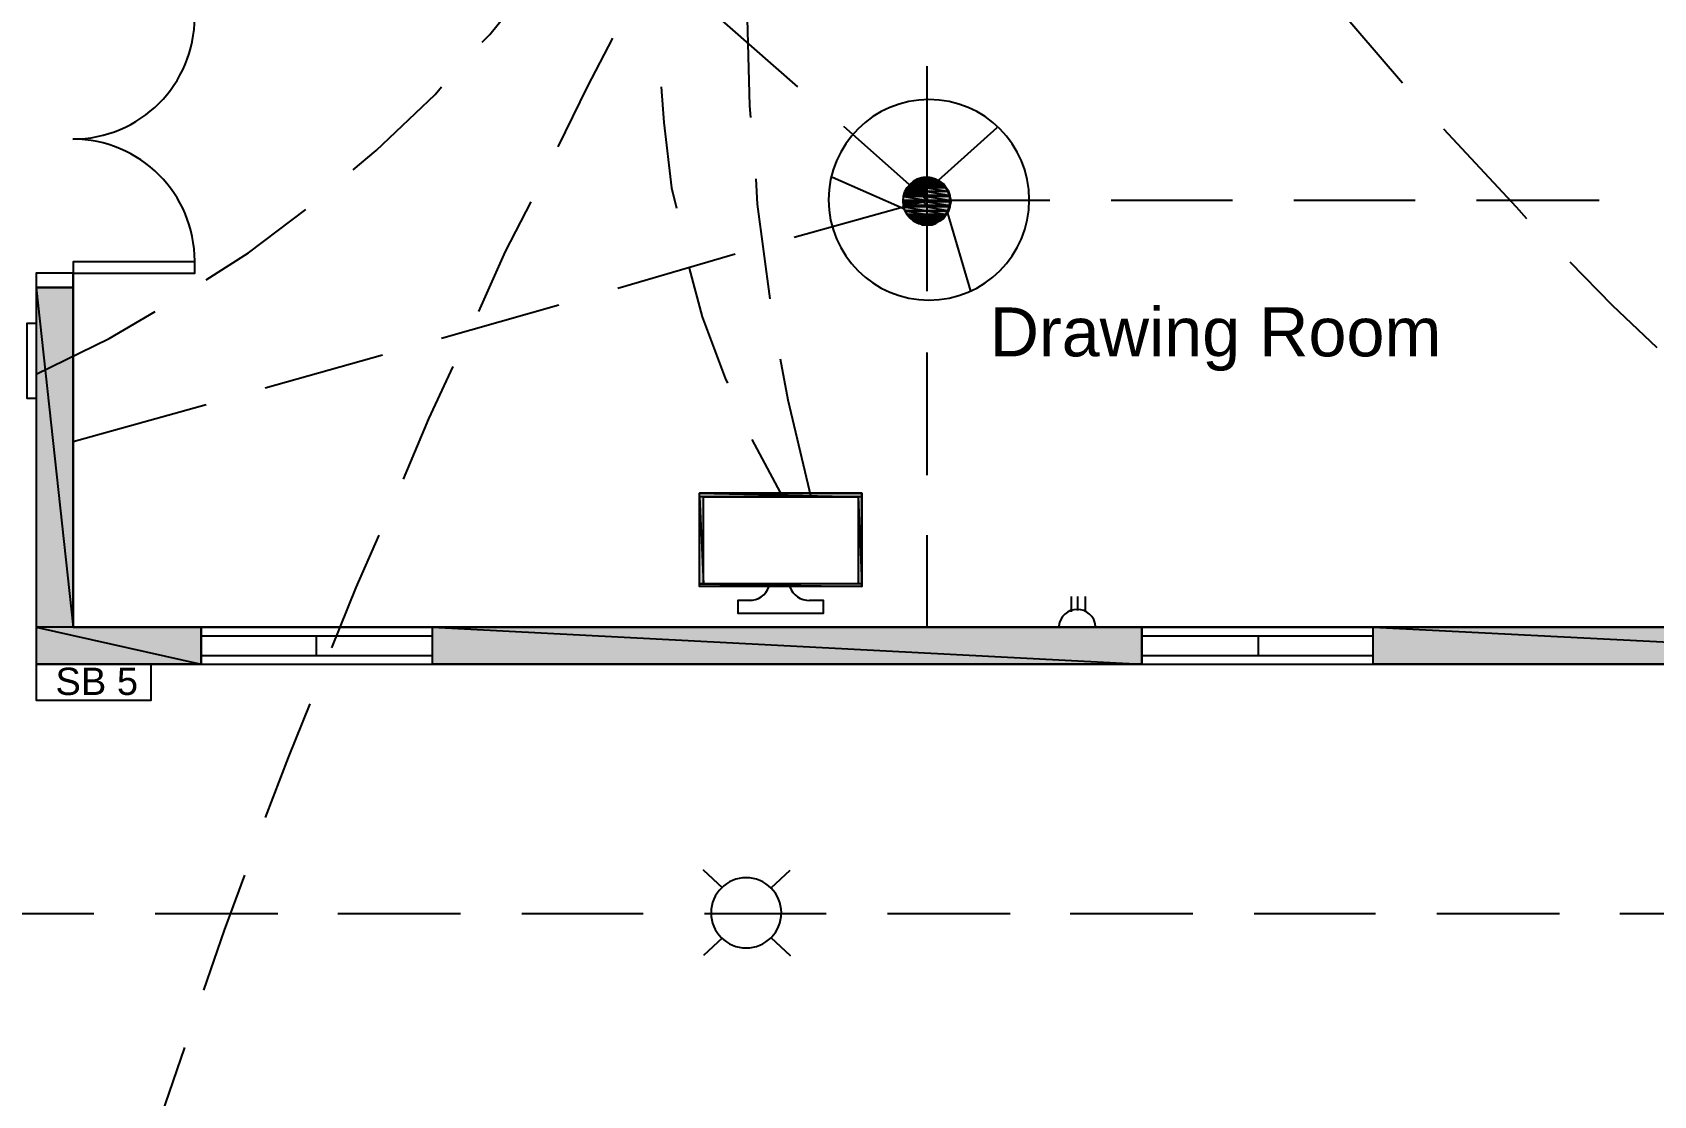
# Model space of a CAD drawing. Header units: millimetres. Extents: x 68 to 342, y 10 to 204.
# Drawn here: x 194.2 to 247.9, y 101.3 to 136.5 of the extents above; entities that cross this region are included whole.
import ezdxf

# ---------------------------------------------------------------- set-up
doc = ezdxf.new("R2010")
doc.units = ezdxf.units.MM
doc.styles.add('Arial$001H0', font='arial.ttf')

msp = doc.modelspace()

# ---------------------------------------------------------------- hatches: boundary and pattern name
at = {"true_color": 0x000007}
h = msp.add_hatch(color=7, dxfattribs=at)
h.paths.add_polyline_path([(223.807, 131.569), (223.341, 131.569), (223.807, 131.485)])
h.paths.add_polyline_path([(223.341, 131.569), (223.807, 131.485), (223.257, 131.485)])
h = msp.add_hatch(color=7, dxfattribs=at)
h.paths.add_polyline_path([(223.807, 131.654), (223.468, 131.654), (223.807, 131.569)])
h.paths.add_polyline_path([(223.468, 131.654), (223.807, 131.569), (223.341, 131.569)])
h = msp.add_hatch(color=7, dxfattribs=at)
h.paths.add_polyline_path([(223.807, 131.696), (223.553, 131.696), (223.807, 131.654)])
h.paths.add_polyline_path([(223.553, 131.696), (223.807, 131.654), (223.468, 131.654)])
h = msp.add_hatch(color=7, dxfattribs=at)
h.paths.add_polyline_path([(223.807, 131.739), (223.68, 131.739), (223.807, 131.696)])
h.paths.add_polyline_path([(223.68, 131.739), (223.807, 131.696), (223.553, 131.696)])
h = msp.add_hatch(color=7, dxfattribs=at)
h.paths.add_polyline_path([(223.892, 131.739), (223.807, 131.739), (223.976, 131.696)])
h.paths.add_polyline_path([(223.807, 131.739), (223.976, 131.696), (223.807, 131.696)])
h = msp.add_hatch(color=7, dxfattribs=at)
h.paths.add_polyline_path([(223.976, 131.696), (223.807, 131.696), (224.103, 131.654)])
h.paths.add_polyline_path([(223.807, 131.696), (224.103, 131.654), (223.807, 131.654)])
h = msp.add_hatch(color=7, dxfattribs=at)
h.paths.add_polyline_path([(224.103, 131.654), (223.807, 131.654), (224.23, 131.612)])
h.paths.add_polyline_path([(223.807, 131.654), (224.23, 131.612), (223.807, 131.612)])
h = msp.add_hatch(color=7, dxfattribs=at)
h.paths.add_polyline_path([(224.23, 131.612), (223.807, 131.612), (224.357, 131.527)])
h.paths.add_polyline_path([(223.807, 131.612), (224.357, 131.527), (223.807, 131.527)])
h = msp.add_hatch(color=7, dxfattribs=at)
h.paths.add_polyline_path([(223.553, 131.231), (223.087, 131.231), (223.638, 131.146)])
h.paths.add_polyline_path([(223.087, 131.231), (223.638, 131.146), (223.045, 131.146)])
h = msp.add_hatch(color=7, dxfattribs=at)
h.paths.add_polyline_path([(223.638, 131.146), (223.045, 131.146), (223.68, 131.104)])
h.paths.add_polyline_path([(223.045, 131.146), (223.68, 131.104), (223.045, 131.104)])
h = msp.add_hatch(color=7, dxfattribs=at)
h.paths.add_polyline_path([(223.68, 131.104), (223.045, 131.104), (223.807, 130.977)])
h.paths.add_polyline_path([(223.045, 131.104), (223.807, 130.977), (223.045, 130.977)])
h = msp.add_hatch(color=7, dxfattribs=at)
h.paths.add_polyline_path([(223.384, 131.358), (223.172, 131.358), (223.511, 131.273)])
h.paths.add_polyline_path([(223.172, 131.358), (223.511, 131.273), (223.087, 131.273)])
h = msp.add_hatch(color=7, dxfattribs=at)
h.paths.add_polyline_path([(223.511, 131.273), (223.087, 131.273), (223.553, 131.231)])
h.paths.add_polyline_path([(223.087, 131.273), (223.553, 131.231), (223.087, 131.231)])
for points in [[(223.257, 131.485), (223.341, 131.4), (223.172, 131.4)], [(223.68, 131.104), (223.807, 131.104), (223.807, 130.977)], [(223.045, 130.807), (223.13, 130.807), (223.045, 130.765)], [(223.807, 130.977), (223.807, 130.934), (223.68, 130.934)]]:
    msp.add_hatch(color=7, dxfattribs=at).paths.add_polyline_path(points)
h = msp.add_hatch(color=7, dxfattribs=at)
h.paths.add_polyline_path([(223.341, 131.4), (223.172, 131.4), (223.384, 131.358)])
h.paths.add_polyline_path([(223.172, 131.4), (223.384, 131.358), (223.172, 131.358)])
h = msp.add_hatch(color=7, dxfattribs=at)
h.paths.add_polyline_path([(223.807, 131.485), (223.257, 131.485), (223.807, 131.4)])
h.paths.add_polyline_path([(223.257, 131.485), (223.807, 131.4), (223.341, 131.4)])
h = msp.add_hatch(color=7, dxfattribs=at)
h.paths.add_polyline_path([(223.807, 131.4), (223.341, 131.4), (223.807, 131.358)])
h.paths.add_polyline_path([(223.341, 131.4), (223.807, 131.358), (223.384, 131.358)])
h = msp.add_hatch(color=7, dxfattribs=at)
h.paths.add_polyline_path([(223.807, 131.358), (223.384, 131.358), (223.807, 131.273)])
h.paths.add_polyline_path([(223.384, 131.358), (223.807, 131.273), (223.511, 131.273)])
h = msp.add_hatch(color=7, dxfattribs=at)
h.paths.add_polyline_path([(223.807, 131.273), (223.511, 131.273), (223.807, 131.231)])
h.paths.add_polyline_path([(223.511, 131.273), (223.807, 131.231), (223.553, 131.231)])
h = msp.add_hatch(color=7, dxfattribs=at)
h.paths.add_polyline_path([(223.807, 131.231), (223.553, 131.231), (223.807, 131.146)])
h.paths.add_polyline_path([(223.553, 131.231), (223.807, 131.146), (223.638, 131.146)])
h = msp.add_hatch(color=7, dxfattribs=at)
h.paths.add_polyline_path([(223.807, 131.146), (223.638, 131.146), (223.807, 131.104)])
h.paths.add_polyline_path([(223.638, 131.146), (223.807, 131.104), (223.68, 131.104)])
h = msp.add_hatch(color=7, dxfattribs=at)
h.paths.add_polyline_path([(224.357, 131.527), (223.807, 131.527), (224.442, 131.4)])
h.paths.add_polyline_path([(223.807, 131.527), (224.442, 131.4), (223.807, 131.4)])
h = msp.add_hatch(color=7, dxfattribs=at)
h.paths.add_polyline_path([(224.442, 131.4), (223.807, 131.4), (224.527, 131.273)])
h.paths.add_polyline_path([(223.807, 131.4), (224.527, 131.273), (223.807, 131.273)])
h = msp.add_hatch(color=7, dxfattribs=at)
h.paths.add_polyline_path([(224.527, 131.273), (223.807, 131.273), (224.569, 131.146)])
h.paths.add_polyline_path([(223.807, 131.273), (224.569, 131.146), (223.807, 131.146)])
h = msp.add_hatch(color=7, dxfattribs=at)
h.paths.add_polyline_path([(224.569, 131.146), (223.807, 131.146), (224.569, 131.104)])
h.paths.add_polyline_path([(223.807, 131.146), (224.569, 131.104), (223.807, 131.104)])
h = msp.add_hatch(color=7, dxfattribs=at)
h.paths.add_polyline_path([(224.569, 131.104), (223.807, 131.104), (224.611, 130.977)])
h.paths.add_polyline_path([(223.807, 131.104), (224.611, 130.977), (223.807, 130.977)])
h = msp.add_hatch(color=7, dxfattribs=at)
h.paths.add_polyline_path([(223.807, 130.977), (223.045, 130.977), (223.68, 130.934)])
h.paths.add_polyline_path([(223.045, 130.977), (223.68, 130.934), (223.045, 130.934)])
h = msp.add_hatch(color=7, dxfattribs=at)
h.paths.add_polyline_path([(223.68, 130.934), (223.045, 130.934), (223.341, 130.85)])
h.paths.add_polyline_path([(223.045, 130.934), (223.341, 130.85), (223.045, 130.85)])
h = msp.add_hatch(color=7, dxfattribs=at)
h.paths.add_polyline_path([(223.341, 130.85), (223.045, 130.85), (223.13, 130.807)])
h.paths.add_polyline_path([(223.045, 130.85), (223.13, 130.807), (223.045, 130.807)])
h = msp.add_hatch(color=7, dxfattribs=at)
h.paths.add_polyline_path([(223.807, 130.807), (223.13, 130.807), (223.807, 130.765)])
h.paths.add_polyline_path([(223.13, 130.807), (223.807, 130.765), (223.045, 130.765)])
h = msp.add_hatch(color=7, dxfattribs=at)
h.paths.add_polyline_path([(223.807, 130.765), (223.045, 130.765), (223.807, 130.638)])
h.paths.add_polyline_path([(223.045, 130.765), (223.807, 130.638), (223.087, 130.638)])
h = msp.add_hatch(color=7, dxfattribs=at)
h.paths.add_polyline_path([(223.807, 130.638), (223.087, 130.638), (223.807, 130.511)])
h.paths.add_polyline_path([(223.087, 130.638), (223.807, 130.511), (223.172, 130.511)])
h = msp.add_hatch(color=7, dxfattribs=at)
h.paths.add_polyline_path([(223.807, 130.934), (223.68, 130.934), (223.807, 130.807)])
h.paths.add_polyline_path([(223.68, 130.934), (223.807, 130.807), (223.13, 130.807)])
h = msp.add_hatch(color=7, dxfattribs=at)
h.paths.add_polyline_path([(223.807, 130.511), (223.172, 130.511), (223.807, 130.384)])
h.paths.add_polyline_path([(223.172, 130.511), (223.807, 130.384), (223.257, 130.384)])
h = msp.add_hatch(color=7, dxfattribs=at)
h.paths.add_polyline_path([(224.611, 130.977), (223.807, 130.977), (224.611, 130.934)])
h.paths.add_polyline_path([(223.807, 130.977), (224.611, 130.934), (223.807, 130.934)])
h = msp.add_hatch(color=7, dxfattribs=at)
h.paths.add_polyline_path([(224.611, 130.934), (223.807, 130.934), (224.569, 130.807)])
h.paths.add_polyline_path([(223.807, 130.934), (224.569, 130.807), (223.807, 130.807)])
h = msp.add_hatch(color=7, dxfattribs=at)
h.paths.add_polyline_path([(224.569, 130.807), (223.807, 130.807), (224.569, 130.765)])
h.paths.add_polyline_path([(223.807, 130.807), (224.569, 130.765), (223.807, 130.765)])
h = msp.add_hatch(color=7, dxfattribs=at)
h.paths.add_polyline_path([(224.569, 130.765), (223.807, 130.765), (224.527, 130.638)])
h.paths.add_polyline_path([(223.807, 130.765), (224.527, 130.638), (223.807, 130.638)])
h = msp.add_hatch(color=7, dxfattribs=at)
h.paths.add_polyline_path([(224.527, 130.638), (223.807, 130.638), (224.442, 130.511)])
h.paths.add_polyline_path([(223.807, 130.638), (224.442, 130.511), (223.807, 130.511)])
h = msp.add_hatch(color=7, dxfattribs=at)
h.paths.add_polyline_path([(224.442, 130.511), (223.807, 130.511), (224.357, 130.384)])
h.paths.add_polyline_path([(223.807, 130.511), (224.357, 130.384), (223.807, 130.384)])
h = msp.add_hatch(color=7, dxfattribs=at)
h.paths.add_polyline_path([(223.807, 130.384), (223.257, 130.384), (223.807, 130.299)])
h.paths.add_polyline_path([(223.257, 130.384), (223.807, 130.299), (223.384, 130.299)])
h = msp.add_hatch(color=7, dxfattribs=at)
h.paths.add_polyline_path([(223.807, 130.299), (223.384, 130.299), (223.807, 130.215)])
h.paths.add_polyline_path([(223.384, 130.299), (223.807, 130.215), (223.511, 130.215)])
h = msp.add_hatch(color=7, dxfattribs=at)
h.paths.add_polyline_path([(223.807, 130.215), (223.511, 130.215), (223.807, 130.172)])
h.paths.add_polyline_path([(223.511, 130.215), (223.807, 130.172), (223.638, 130.172)])
h = msp.add_hatch(color=7, dxfattribs=at)
h.paths.add_polyline_path([(223.807, 130.172), (223.638, 130.172)])
h.paths.add_polyline_path([(223.638, 130.172), (223.807, 130.172), (223.68, 130.172)])
h = msp.add_hatch(color=7, dxfattribs=at)
h.paths.add_polyline_path([(224.357, 130.384), (223.807, 130.384), (224.23, 130.299)])
h.paths.add_polyline_path([(223.807, 130.384), (224.23, 130.299), (223.807, 130.299)])
h = msp.add_hatch(color=7, dxfattribs=at)
h.paths.add_polyline_path([(224.23, 130.299), (223.807, 130.299), (224.103, 130.215)])
h.paths.add_polyline_path([(223.807, 130.299), (224.103, 130.215), (223.807, 130.215)])
h = msp.add_hatch(color=7, dxfattribs=at)
h.paths.add_polyline_path([(224.103, 130.215), (223.807, 130.215), (223.976, 130.172)])
h.paths.add_polyline_path([(223.807, 130.215), (223.976, 130.172), (223.807, 130.172)])
h = msp.add_hatch(color=7, dxfattribs=at)
h.paths.add_polyline_path([(223.807, 130.172), (223.934, 130.172)])
h.paths.add_polyline_path([(223.934, 130.172), (223.807, 130.172)])
h.paths.add_polyline_path([(223.934, 130.172), (223.807, 130.172), (223.976, 130.172)])
at = {"true_color": 0x000008}
h = msp.add_hatch(color=8, dxfattribs=at)
h.paths.add_polyline_path([(195.528, 128.098), (194.301, 128.098), (195.528, 116.837)])
h.paths.add_polyline_path([(194.301, 128.098), (195.528, 116.837), (194.301, 116.837)])
at = {"true_color": 0x000007}
h = msp.add_hatch(color=7, dxfattribs=at)
h.paths.add_polyline_path([(221.648, 121.282), (216.272, 121.282), (221.648, 121.155)])
h.paths.add_polyline_path([(216.272, 121.282), (221.648, 121.155), (216.272, 121.155)])
h = msp.add_hatch(color=7, dxfattribs=at)
h.paths.add_polyline_path([(216.399, 121.155), (216.272, 121.155), (216.399, 118.277)])
h.paths.add_polyline_path([(216.272, 121.155), (216.399, 118.277), (216.272, 118.277)])
h = msp.add_hatch(color=7, dxfattribs=at)
h.paths.add_polyline_path([(221.648, 121.155), (221.521, 121.155), (221.648, 118.277)])
h.paths.add_polyline_path([(221.521, 121.155), (221.648, 118.277), (221.521, 118.277)])
h = msp.add_hatch(color=7, dxfattribs=at)
h.paths.add_polyline_path([(221.648, 118.277), (216.272, 118.277), (221.648, 118.192)])
h.paths.add_polyline_path([(216.272, 118.277), (221.648, 118.192), (216.272, 118.192)])
at = {"true_color": 0x000008}
h = msp.add_hatch(color=8, dxfattribs=at)
h.paths.add_polyline_path([(199.762, 116.837), (194.301, 116.837), (199.762, 115.61)])
h.paths.add_polyline_path([(194.301, 116.837), (199.762, 115.61), (194.301, 115.61)])
h = msp.add_hatch(color=8, dxfattribs=at)
h.paths.add_polyline_path([(230.919, 116.837), (207.424, 116.837), (230.919, 115.61)])
h.paths.add_polyline_path([(207.424, 116.837), (230.919, 115.61), (207.424, 115.61)])
h = msp.add_hatch(color=8, dxfattribs=at)
h.paths.add_polyline_path([(262.796, 116.837), (238.581, 116.837), (262.796, 115.61)])
h.paths.add_polyline_path([(238.581, 116.837), (262.796, 115.61), (238.581, 115.61)])

# ---------------------------------------------------------------- linework, layer by layer
at = {"color": 5, "linetype": 'Continuous', "lineweight": 25, "true_color": 0x000005}
for p, q in [((219.531, 134.744), (216.483, 137.411)), ((223.807, 130.977), (223.807, 135.422)), ((223.807, 130.977), (221.055, 133.432)), ((223.807, 127.971), (223.807, 130.977)), ((233.925, 130.977), (229.903, 130.977)), ((239.978, 130.977), (235.957, 130.977)), ((246.074, 130.977), (242.01, 130.977)), ((217.457, 129.199), (213.562, 128.056)), ((211.615, 127.505), (207.72, 126.405)), ((205.773, 125.854), (201.878, 124.754)), ((223.807, 121.875), (223.807, 125.939)), ((199.931, 124.203), (195.528, 122.976)), ((223.807, 116.837), (223.807, 119.885)), ((192.184, 107.355), (196.206, 107.355)), ((198.238, 107.355), (202.302, 107.355)), ((204.291, 107.355), (208.355, 107.355)), ((210.387, 107.355), (214.409, 107.355)), ((216.441, 107.355), (220.463, 107.355)), ((222.495, 107.355), (226.559, 107.355)), ((228.548, 107.355), (232.612, 107.355)), ((234.644, 107.355), (238.666, 107.355)), ((240.698, 107.355), (244.762, 107.355)), ((246.752, 107.355), (250.816, 107.355))]:
    msp.add_line(p, q, dxfattribs=at)
at = {"color": 7, "linetype": 'Continuous', "lineweight": 25, "true_color": 0x000007}
for p, q in [((224.188, 131.654), (226.135, 133.39)), ((223.087, 130.68), (220.674, 131.739)), ((224.484, 130.553), (225.246, 127.971)), ((228.591, 117.345), (228.591, 117.853)), ((228.802, 117.388), (228.802, 117.853)), ((229.056, 117.345), (229.056, 117.853)), ((229.734, 116.837), (227.913, 116.837)), ((218.642, 108.201), (219.277, 108.794)), ((217.034, 106.55), (216.399, 105.958))]:
    msp.add_line(p, q, dxfattribs=at)
at = {"color": 6, "linetype": 'Continuous', "lineweight": 25, "true_color": 0x000006}
msp.add_line((218.007, 123.06), (219.023, 121.155), dxfattribs=at)
at = {"color": 3, "linetype": 'Continuous', "lineweight": 25, "true_color": 0x000003}
for p, q in [((207.424, 116.541), (199.762, 116.541)), ((203.572, 116.541), (203.572, 115.906)), ((238.581, 116.541), (230.919, 116.541)), ((234.771, 116.541), (234.771, 115.906)), ((199.762, 115.906), (207.424, 115.906)), ((230.919, 115.906), (238.581, 115.906))]:
    msp.add_line(p, q, dxfattribs=at)
at = {"color": 7, "linetype": 'Continuous', "lineweight": 25, "true_color": 0x000007}
for points in [[(194.301, 128.564), (194.301, 115.61), (293.784, 115.61), (293.784, 198.922), (194.301, 198.922), (194.301, 137.454)], [(195.528, 128.945), (195.528, 116.837), (252.128, 116.837)], [(218.007, 117.726), (217.542, 117.726), (217.542, 117.303), (220.378, 117.303), (220.378, 117.726), (219.912, 117.726)]]:
    msp.add_lwpolyline(points, dxfattribs=at)
at = {"color": 6, "linetype": 'Continuous', "lineweight": 25, "true_color": 0x000006}
for points in [[(209.075, 136.226), (209.329, 136.48), (211.022, 138.597), (211.615, 139.401)], [(204.799, 131.993), (205.561, 132.628), (207.509, 134.49), (207.72, 134.744)], [(215.002, 134.744), (215.086, 133.559), (215.34, 131.4), (215.51, 130.723)], [(199.931, 128.352), (201.328, 129.241), (203.233, 130.68)], [(215.933, 128.733), (216.356, 127.124), (217.118, 125.092), (217.203, 124.923)], [(194.301, 125.219), (196.714, 126.405), (198.238, 127.294)]]:
    msp.add_lwpolyline(points, dxfattribs=at)
at = {"color": 4, "linetype": 'Continuous', "lineweight": 25, "true_color": 0x000004}
for points in [[(217.838, 137.75), (217.838, 137.411), (217.923, 134.109), (217.965, 133.728)], [(218.134, 131.696), (218.177, 130.85), (218.6, 127.717)], [(218.939, 125.727), (219.193, 124.373), (219.955, 121.155)]]:
    msp.add_lwpolyline(points, dxfattribs=at)
at = {"color": 1, "linetype": 'Continuous', "lineweight": 25, "true_color": 0x000001}
for points in [[(236.93, 137.919), (237.269, 137.538), (239.555, 134.871)], [(213.393, 136.353), (212.546, 134.744), (211.573, 132.755)], [(240.91, 133.347), (243.323, 130.765), (243.661, 130.384)], [(210.684, 130.934), (209.837, 129.283), (208.948, 127.294)], [(245.101, 128.945), (246.498, 127.505), (247.979, 126.108)], [(208.101, 125.473), (207.297, 123.738), (206.45, 121.748)], [(205.646, 119.885), (204.884, 118.15), (204.08, 116.16)], [(203.36, 114.297), (202.64, 112.519), (201.878, 110.53)], [(201.201, 108.625), (200.524, 106.804), (199.846, 104.815)], [(199.211, 102.91), (198.576, 101.047), (197.941, 99.057)]]:
    msp.add_lwpolyline(points, dxfattribs=at)
at = {"color": 7, "linetype": 'Continuous', "lineweight": -2, "true_color": 0x000007}
for points in [[(223.341, 131.569), (223.807, 131.485), (223.257, 131.485)], [(223.468, 131.654), (223.807, 131.569), (223.341, 131.569)], [(223.553, 131.696), (223.807, 131.654), (223.468, 131.654)], [(223.68, 131.739), (223.807, 131.696), (223.553, 131.696)], [(223.807, 131.739), (223.68, 131.739), (223.68, 131.739)], [(223.807, 131.739), (223.892, 131.739), (223.892, 131.739)], [(223.807, 131.739), (223.976, 131.696), (223.807, 131.696)], [(223.807, 131.696), (224.103, 131.654), (223.807, 131.654)], [(223.807, 131.654), (224.23, 131.612), (223.807, 131.612)], [(223.807, 131.612), (224.357, 131.527), (223.807, 131.527)], [(223.087, 131.231), (223.638, 131.146), (223.045, 131.146)], [(223.045, 131.146), (223.68, 131.104), (223.045, 131.104)], [(223.045, 131.104), (223.807, 130.977), (223.045, 130.977)], [(223.172, 131.358), (223.511, 131.273), (223.087, 131.273)], [(223.087, 131.273), (223.553, 131.231), (223.087, 131.231)], [(223.257, 131.485), (223.341, 131.4), (223.172, 131.4)], [(223.172, 131.4), (223.384, 131.358), (223.172, 131.358)], [(223.257, 131.485), (223.807, 131.4), (223.341, 131.4)], [(223.341, 131.4), (223.807, 131.358), (223.384, 131.358)], [(223.384, 131.358), (223.807, 131.273), (223.511, 131.273)], [(223.511, 131.273), (223.807, 131.231), (223.553, 131.231)], [(223.553, 131.231), (223.807, 131.146), (223.638, 131.146)], [(223.638, 131.146), (223.807, 131.104), (223.68, 131.104)], [(223.68, 131.104), (223.807, 131.104), (223.807, 130.977)], [(223.807, 131.527), (224.442, 131.4), (223.807, 131.4)], [(223.807, 131.4), (224.527, 131.273), (223.807, 131.273)], [(223.807, 131.273), (224.569, 131.146), (223.807, 131.146)], [(223.807, 131.146), (224.569, 131.104), (223.807, 131.104)], [(223.807, 131.104), (224.611, 130.977), (223.807, 130.977)], [(223.045, 130.977), (223.68, 130.934), (223.045, 130.934)], [(223.045, 130.934), (223.341, 130.85), (223.045, 130.85)], [(223.045, 130.85), (223.13, 130.807), (223.045, 130.807)], [(223.045, 130.807), (223.13, 130.807), (223.045, 130.765)], [(223.13, 130.807), (223.807, 130.765), (223.045, 130.765)], [(223.045, 130.765), (223.807, 130.638), (223.087, 130.638)], [(223.807, 130.638), (223.807, 130.638), (223.087, 130.638)], [(223.087, 130.638), (223.807, 130.511), (223.172, 130.511)], [(223.68, 130.934), (223.807, 130.807), (223.13, 130.807)], [(223.807, 130.511), (223.807, 130.511), (223.172, 130.511)], [(223.172, 130.511), (223.807, 130.384), (223.257, 130.384)], [(223.807, 130.977), (223.807, 130.934), (223.68, 130.934)], [(223.807, 130.977), (224.611, 130.934), (223.807, 130.934)], [(223.807, 130.934), (224.569, 130.807), (223.807, 130.807)], [(223.807, 130.807), (224.569, 130.765), (223.807, 130.765)], [(223.807, 130.765), (224.527, 130.638), (223.807, 130.638)], [(224.527, 130.638), (224.527, 130.638), (223.807, 130.638)], [(223.807, 130.638), (224.442, 130.511), (223.807, 130.511)], [(224.442, 130.511), (224.442, 130.511), (223.807, 130.511)], [(223.807, 130.511), (224.357, 130.384), (223.807, 130.384)], [(223.807, 130.384), (223.807, 130.384), (223.257, 130.384)], [(223.257, 130.384), (223.807, 130.299), (223.384, 130.299)], [(223.807, 130.299), (223.807, 130.299), (223.384, 130.299)], [(223.384, 130.299), (223.807, 130.215), (223.511, 130.215)], [(223.807, 130.215), (223.807, 130.215), (223.511, 130.215)], [(223.511, 130.215), (223.807, 130.172), (223.638, 130.172)], [(223.638, 130.172), (223.807, 130.172), (223.68, 130.172)], [(223.68, 130.172), (223.807, 130.172), (223.807, 130.172)], [(224.357, 130.384), (224.357, 130.384), (223.807, 130.384)], [(223.807, 130.384), (224.23, 130.299), (223.807, 130.299)], [(224.23, 130.299), (224.23, 130.299), (223.807, 130.299)], [(223.807, 130.299), (224.103, 130.215), (223.807, 130.215)], [(224.103, 130.215), (224.103, 130.215), (223.807, 130.215)], [(223.807, 130.215), (223.976, 130.172), (223.807, 130.172)], [(223.934, 130.172), (223.807, 130.172), (223.976, 130.172)], [(216.272, 121.282), (221.648, 121.155), (216.272, 121.155)], [(216.272, 121.155), (216.399, 118.277), (216.272, 118.277)], [(221.521, 121.155), (221.648, 118.277), (221.521, 118.277)], [(216.272, 118.277), (221.648, 118.192), (216.272, 118.192)]]:
    msp.add_lwpolyline(points, dxfattribs=at)
for points in [[(223.807, 131.569), (223.341, 131.569), (223.807, 131.485)], [(223.807, 131.654), (223.468, 131.654), (223.807, 131.569)], [(223.807, 131.696), (223.553, 131.696), (223.807, 131.654)], [(223.807, 131.739), (223.68, 131.739), (223.807, 131.696)], [(223.892, 131.739), (223.807, 131.739), (223.976, 131.696)], [(223.976, 131.696), (223.807, 131.696), (224.103, 131.654)], [(224.103, 131.654), (223.807, 131.654), (224.23, 131.612)], [(224.23, 131.612), (223.807, 131.612), (224.357, 131.527)], [(223.638, 131.146), (223.045, 131.146), (223.68, 131.104)], [(223.68, 131.104), (223.045, 131.104), (223.807, 130.977)], [(223.511, 131.273), (223.087, 131.273), (223.553, 131.231)], [(223.553, 131.231), (223.087, 131.231), (223.638, 131.146)], [(223.341, 131.4), (223.172, 131.4), (223.384, 131.358)], [(223.384, 131.358), (223.172, 131.358), (223.511, 131.273)], [(223.807, 131.485), (223.257, 131.485), (223.807, 131.4)], [(223.807, 131.4), (223.341, 131.4), (223.807, 131.358)], [(223.807, 131.358), (223.384, 131.358), (223.807, 131.273)], [(223.807, 131.273), (223.511, 131.273), (223.807, 131.231)], [(223.807, 131.231), (223.553, 131.231), (223.807, 131.146)], [(223.807, 131.146), (223.638, 131.146), (223.807, 131.104)], [(224.357, 131.527), (223.807, 131.527), (224.442, 131.4)], [(224.442, 131.4), (223.807, 131.4), (224.527, 131.273)], [(224.527, 131.273), (223.807, 131.273), (224.569, 131.146)], [(224.569, 131.146), (223.807, 131.146), (224.569, 131.104)], [(224.569, 131.104), (223.807, 131.104), (224.611, 130.977)], [(223.807, 130.977), (223.045, 130.977), (223.68, 130.934)], [(223.68, 130.934), (223.045, 130.934), (223.341, 130.85)], [(223.341, 130.85), (223.045, 130.85), (223.13, 130.807)], [(223.807, 130.765), (223.045, 130.765), (223.807, 130.638)], [(223.087, 130.638), (223.807, 130.638), (223.807, 130.638)], [(223.807, 130.638), (223.087, 130.638), (223.807, 130.511)], [(223.807, 130.807), (223.13, 130.807), (223.807, 130.765)], [(223.172, 130.511), (223.807, 130.511), (223.807, 130.511)], [(223.807, 130.511), (223.172, 130.511), (223.807, 130.384)], [(223.807, 130.934), (223.68, 130.934), (223.807, 130.807)], [(224.611, 130.977), (223.807, 130.977), (224.611, 130.934)], [(224.611, 130.934), (223.807, 130.934), (224.569, 130.807)], [(224.569, 130.807), (223.807, 130.807), (224.569, 130.765)], [(224.569, 130.765), (223.807, 130.765), (224.527, 130.638)], [(223.807, 130.638), (224.527, 130.638), (224.527, 130.638)], [(224.527, 130.638), (223.807, 130.638), (224.442, 130.511)], [(223.807, 130.511), (224.442, 130.511), (224.442, 130.511)], [(224.442, 130.511), (223.807, 130.511), (224.357, 130.384)], [(223.257, 130.384), (223.807, 130.384), (223.807, 130.384)], [(223.807, 130.384), (223.257, 130.384), (223.807, 130.299)], [(223.384, 130.299), (223.807, 130.299), (223.807, 130.299)], [(223.807, 130.299), (223.384, 130.299), (223.807, 130.215)], [(223.511, 130.215), (223.807, 130.215), (223.807, 130.215)], [(223.807, 130.215), (223.511, 130.215), (223.807, 130.172)], [(223.807, 130.172), (223.638, 130.172)], [(223.807, 130.384), (224.357, 130.384), (224.357, 130.384)], [(224.357, 130.384), (223.807, 130.384), (224.23, 130.299)], [(223.807, 130.299), (224.23, 130.299), (224.23, 130.299)], [(224.23, 130.299), (223.807, 130.299), (224.103, 130.215)], [(223.807, 130.215), (224.103, 130.215), (224.103, 130.215)], [(224.103, 130.215), (223.807, 130.215), (223.976, 130.172)], [(223.807, 130.172), (223.934, 130.172), (223.934, 130.172)], [(223.934, 130.172), (223.934, 130.172), (223.807, 130.172)], [(221.648, 121.282), (216.272, 121.282), (221.648, 121.155)], [(216.399, 121.155), (216.272, 121.155), (216.399, 118.277)], [(221.648, 121.155), (221.521, 121.155), (221.648, 118.277)], [(221.648, 118.277), (216.272, 118.277), (221.648, 118.192)]]:
    msp.add_lwpolyline(points, close=True, dxfattribs=at)
at = {"color": 5, "linetype": 'Continuous', "lineweight": 25, "true_color": 0x000005}
msp.add_lwpolyline([(227.871, 130.977), (223.807, 130.977), (219.404, 129.749)], dxfattribs=at)
at = {"color": 2, "linetype": 'Continuous', "lineweight": 25, "true_color": 0x000002}
for points in [[(195.528, 128.564), (199.55, 128.564), (199.55, 128.945), (195.528, 128.945)], [(194.301, 128.098), (195.528, 128.098), (195.528, 128.564), (194.301, 128.564)]]:
    msp.add_lwpolyline(points, close=True, dxfattribs=at)
at = {"color": 8, "linetype": 'Continuous', "lineweight": -2, "true_color": 0x000008}
for points in [[(195.528, 128.098), (194.301, 128.098), (195.528, 116.837)], [(199.762, 116.837), (194.301, 116.837), (199.762, 115.61)], [(230.919, 116.837), (207.424, 116.837), (230.919, 115.61)], [(262.796, 116.837), (238.581, 116.837), (262.796, 115.61)]]:
    msp.add_lwpolyline(points, close=True, dxfattribs=at)
for points in [[(194.301, 128.098), (195.528, 116.837), (194.301, 116.837)], [(194.301, 116.837), (199.762, 115.61), (194.301, 115.61)], [(207.424, 116.837), (230.919, 115.61), (207.424, 115.61)], [(238.581, 116.837), (262.796, 115.61), (238.581, 115.61)]]:
    msp.add_lwpolyline(points, dxfattribs=at)
at = {"color": 7, "linetype": 'Continuous', "lineweight": 25, "true_color": 0x000007}
for points in [[(194.301, 124.415), (194.004, 124.415), (194.004, 126.913), (194.301, 126.913)], [(221.648, 118.192), (216.272, 118.192), (216.272, 121.282), (221.648, 121.282)], [(221.521, 118.277), (216.399, 118.277), (216.399, 121.155), (221.521, 121.155)], [(198.111, 115.61), (194.301, 115.61), (194.301, 114.424), (198.111, 114.424)], [(217.034, 108.201), (216.399, 108.794)], [(218.642, 106.55), (219.277, 105.958)]]:
    msp.add_lwpolyline(points, close=True, dxfattribs=at)
at = {"color": 3, "linetype": 'Continuous', "lineweight": 25, "true_color": 0x000003}
for points in [[(207.424, 115.61), (207.424, 116.837), (199.762, 116.837)], [(199.762, 116.837), (199.762, 115.61), (207.424, 115.61)], [(238.581, 115.61), (238.581, 116.837), (230.919, 116.837)], [(230.919, 116.837), (230.919, 115.61), (238.581, 115.61)]]:
    msp.add_lwpolyline(points, dxfattribs=at)
at = {"color": 2, "linetype": 'Continuous', "lineweight": 25, "true_color": 0x000002}
for points in [[(195.507, 133.009), (197.74, 133.009), (199.55, 134.819), (199.55, 137.052)], [(199.55, 128.966), (199.55, 131.199), (197.74, 133.009), (195.507, 133.009)]]:
    msp.add_open_spline(points, degree=3, dxfattribs=at)
at = {"color": 7, "linetype": 'Continuous', "lineweight": 25, "true_color": 0x000007}
for points in [[(223.871, 134.321), (222.035, 134.321), (220.547, 132.833), (220.547, 130.998)], [(227.194, 130.998), (227.194, 132.833), (225.706, 134.321), (223.871, 134.321)], [(223.786, 131.739), (223.353, 131.739), (223.003, 131.388), (223.003, 130.956)], [(224.569, 130.956), (224.569, 131.388), (224.218, 131.739), (223.786, 131.739)], [(220.547, 130.998), (220.547, 129.163), (222.035, 127.675), (223.871, 127.675)], [(223.003, 130.956), (223.003, 130.523), (223.353, 130.172), (223.786, 130.172)], [(223.786, 130.172), (224.218, 130.172), (224.569, 130.523), (224.569, 130.956)], [(223.871, 127.675), (225.706, 127.675), (227.194, 129.163), (227.194, 130.998)], [(217.915, 117.727), (218.21, 117.714), (218.477, 117.9), (218.568, 118.18)], [(219.267, 118.18), (219.358, 117.9), (219.625, 117.714), (219.92, 117.727)], [(228.781, 117.43), (228.465, 117.43), (228.201, 117.19), (228.17, 116.876)], [(229.392, 116.876), (229.361, 117.19), (229.097, 117.43), (228.781, 117.43)], [(217.817, 108.54), (217.174, 108.54), (216.653, 108.019), (216.653, 107.376)], [(218.981, 107.376), (218.981, 108.019), (218.46, 108.54), (217.817, 108.54)], [(216.653, 107.376), (216.653, 106.733), (217.174, 106.212), (217.817, 106.212)], [(217.817, 106.212), (218.46, 106.212), (218.981, 106.733), (218.981, 107.376)]]:
    msp.add_open_spline(points, degree=3, dxfattribs=at)

# ---------------------------------------------------------------- texts
at = {"color": 7, "true_color": 0x000007, "style": 'Arial$001H0'}
for s, height, p in [('Drawing Room', 1.61975, (225.881, 125.812)), ('SB 5', 0.9038, (194.936, 114.594))]:
    msp.add_text(s, height=height, dxfattribs=at).set_placement(p)

doc.saveas('drawing.dxf')
